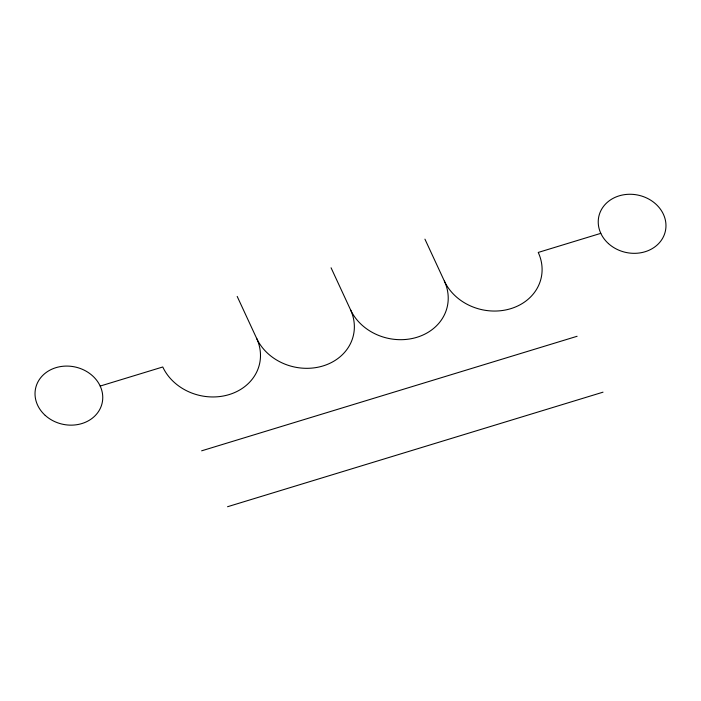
<?xml version="1.0" encoding="UTF-8"?>
<svg xmlns="http://www.w3.org/2000/svg" width="701" height="701" viewBox="0 0 701 701"><rect width="100%" height="100%" fill="white"/><g stroke="black" fill="none" stroke-linecap="round" stroke-linejoin="round"><path stroke-width="1.05" d="M100.182 386.067L162.763 366.982A51.112 43.944 12.4 0 0 229.131 394.584A51.112 43.944 12.4 0 0 256.627 338.346L237.192 296.418M600.818 233.345L538.237 252.439A51.112 43.944 12.4 0 1 510.74 308.677A51.112 43.944 12.4 0 1 444.364 281.075L424.929 239.146M201.634 450.822L577.107 336.278M227.545 506.727L603.018 392.174M331.065 267.782L350.5 309.711A51.112 43.944 12.4 0 0 416.867 337.312A51.112 43.944 12.4 0 0 444.364 281.075M350.5 309.711A51.112 43.944 12.4 0 1 323.003 365.948A51.112 43.944 12.4 0 1 256.627 338.346M45.232 415.395A34.069 29.293 12.4 0 0 101.706 404.722A34.069 29.293 12.4 0 0 59.743 366.728A34.069 29.293 12.4 0 0 45.232 415.395M608.442 243.58A34.069 29.293 12.4 0 0 664.916 232.907A34.069 29.293 12.4 0 0 622.952 194.913A34.069 29.293 12.4 0 0 608.442 243.58"/></g></svg>
